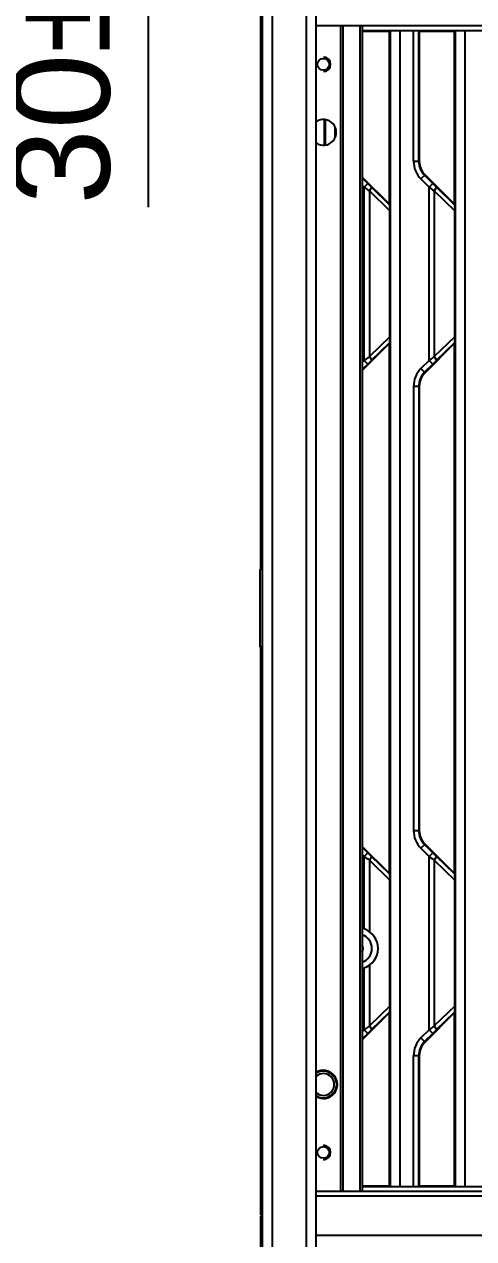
# Model space of a CAD drawing. Header units: millimetres. Extents: x -3132 to 28633, y 682 to 5849.
# Drawn here: x 3231.6 to 3324.1, y 2071.5 to 2321.5 of the extents above; entities that cross this region are included whole.
import ezdxf

# ---------------------------------------------------------------- set-up
doc = ezdxf.new("R2010")
doc.units = ezdxf.units.MM
doc.styles.get("Standard").update_dxf_attribs({"font": 'arial.ttf'})
doc.dimstyles.new('ISO_25-10', dxfattribs={"dimtxt": 20, "dimasz": 20, "dimexe": 0.3, "dimexo": 0.3, "dimgap": 2, "dimtad": 1, "dimrnd": 0.0001, "dimdsep": 46, "dimtxsty": 'Standard', "dimblk": 'CLOSEDBLANK', "dimcen": 0.1, "dimclrd": 256, "dimclre": 256, "dimclrt": 256, "dimadec": 0, "dimazin": 2, "dimtm": 1e-09, "dimtfac": 1, "dimtofl": 0, "dimtmove": 0, "dimatfit": 3, "dimldrblk": 'CLOSEDBLANK', "dimfxl": 1, "dimtolj": 1, "dimarcsym": 0})

# ---------------------------------------------------------------- blocks, each defined once
blk = doc.blocks.new('_ClosedBlank')
at = {"color": 0, "linetype": 'ByBlock', "lineweight": -2}
for p, q in [((-1, 0.167), (0, 0)), ((-1, 0.167), (-1, -0.167)), ((0, 0), (-1, -0.167))]:
    blk.add_line(p, q, dxfattribs=at)
blk = doc.blocks.new('*D200')
at = {"lineweight": -2, "transparency": 16777216}
for p, q in [((3257.12, 2596.26), (3257.12, 2616.26)), ((3279.85, 2576.26), (3256.82, 2576.26)), ((3309.85, 2546.26), (3256.82, 2546.26)), ((3257.12, 2526.26), (3257.12, 2283.86))]:
    blk.add_line(p, q, dxfattribs=at)
at = {"layer": 'Defpoints', "color": 0, "transparency": 16777216}
for p in [(3280.15, 2576.26), (3257.12, 2546.26), (3310.15, 2546.26)]:
    blk.add_point(p, dxfattribs=at)
at = {"lineweight": -2, "transparency": 16777216, "xscale": 20, "yscale": 20, "zscale": 20}
for p, rotation in [((3257.12, 2576.26), 270), ((3257.12, 2546.26), 90)]:
    blk.add_blockref('_ClosedBlank', p, dxfattribs=dict(at, rotation=rotation))
at = {"transparency": 16777216, "insert": (3242.18, 2395.06), "char_height": 20, "attachment_point": 5, "rotation": 90}
blk.add_mtext('\\A1;30±0.2 [1 1/8"±0"]', dxfattribs=at)

msp = doc.modelspace()

# ---------------------------------------------------------------- linework, layer by layer
at = {"linetype": 'Continuous'}
for p, q in [((3280.654, 1864.759), (3280.654, 2537.759)), ((3282.654, 1864.759), (3282.654, 2537.759)), ((3289.654, 1864.759), (3289.654, 2537.759)), ((3291.654, 1864.759), (3291.654, 2537.759)), ((3280.254, 2209.259), (3280.254, 2326.159)), ((3280.523, 2319.988), (3280.654, 2320.119)), ((3291.654, 2321.259), (3460.154, 2321.259)), ((3296.654, 2321.259), (3296.654, 2081.259)), ((3297.154, 2321.259), (3297.154, 2081.259)), ((3300.654, 2321.259), (3300.654, 2081.259)), ((3301.154, 2321.259), (3301.154, 2081.259)), ((3301.154, 2320.259), (3330.398, 2320.259)), ((3301.154, 2320.127), (3306.764, 2320.127)), ((3306.764, 2320.127), (3306.895, 2320.258)), ((3306.764, 2284.46), (3306.764, 2320.127)), ((3306.91, 2320.259), (3306.91, 2082.238)), ((3308.903, 2320.259), (3308.903, 2082.259)), ((3311.72, 2293.343), (3311.72, 2320.259)), ((3312.773, 2293.343), (3312.775, 2320.266)), ((3312.908, 2320.127), (3312.781, 2320.259)), ((3312.908, 2320.127), (3312.908, 2293.343)), ((3312.908, 2320.127), (3320.134, 2320.127)), ((3320.134, 2320.127), (3320.265, 2320.258)), ((3320.134, 2284.46), (3320.134, 2320.127)), ((3320.28, 2320.259), (3320.28, 2082.238)), ((3322.273, 2320.259), (3322.273, 2082.259)), ((3280.474, 2318.99), (3280.474, 2314.888)), ((3280.654, 2318.99), (3280.474, 2318.99)), ((3280.523, 2319.988), (3280.654, 2319.988)), ((3280.474, 2314.888), (3280.654, 2314.888)), ((3280.523, 2313.889), (3280.654, 2313.759)), ((3280.654, 2313.889), (3280.523, 2313.889)), ((3280.474, 2308.388), (3280.474, 2304.286)), ((3280.654, 2308.388), (3280.474, 2308.388)), ((3280.523, 2309.387), (3280.654, 2309.517)), ((3280.523, 2309.387), (3280.654, 2309.387)), ((3280.474, 2304.286), (3280.654, 2304.286)), ((3280.523, 2303.287), (3280.654, 2303.157)), ((3280.654, 2303.287), (3280.523, 2303.287)), ((3293.394, 2296.633), (3293.394, 2301.884)), ((3293.54, 2301.869), (3293.54, 2296.649)), ((3295.533, 2300.362), (3295.533, 2298.156)), ((3280.523, 2297.387), (3280.654, 2297.517)), ((3280.474, 2296.388), (3280.474, 2238.719)), ((3280.654, 2296.388), (3280.474, 2296.388)), ((3280.523, 2297.387), (3280.654, 2297.387)), ((3311.72, 2293.343), (3312.908, 2293.343)), ((3306.764, 2284.46), (3301.154, 2290.07)), ((3314.079, 2290.514), (3313.239, 2289.674)), ((3315.672, 2288.732), (3313.984, 2290.419)), ((3320.134, 2284.46), (3314.079, 2290.514)), ((3302.302, 2288.732), (3301.154, 2289.88)), ((3301.154, 2288.39), (3301.557, 2287.987)), ((3301.557, 2287.987), (3302.302, 2288.732)), ((3301.557, 2252.318), (3301.557, 2287.987)), ((3303.088, 2287.959), (3302.626, 2287.214)), ((3306.799, 2284.376), (3303.088, 2287.959)), ((3313.239, 2289.674), (3314.927, 2287.987)), ((3314.927, 2287.987), (3315.672, 2288.732)), ((3314.927, 2252.318), (3314.927, 2287.987)), ((3316.458, 2287.959), (3315.996, 2287.214)), ((3320.169, 2284.376), (3316.458, 2287.959)), ((3302.626, 2287.214), (3302.626, 2253.091)), ((3302.626, 2287.214), (3306.867, 2283.118)), ((3315.996, 2287.214), (3315.996, 2253.091)), ((3315.996, 2287.214), (3320.237, 2283.118)), ((3306.799, 2284.376), (3306.764, 2284.46)), ((3306.799, 2284.376), (3306.867, 2283.118)), ((3306.867, 2257.187), (3306.867, 2283.118)), ((3320.169, 2284.376), (3320.134, 2284.46)), ((3320.169, 2284.376), (3320.237, 2283.118)), ((3320.237, 2257.187), (3320.237, 2283.118)), ((3301.154, 2250.235), (3306.764, 2255.845)), ((3306.867, 2257.187), (3302.626, 2253.091)), ((3303.088, 2252.346), (3306.799, 2255.929)), ((3306.764, 2146.673), (3306.764, 2255.845)), ((3306.867, 2257.187), (3306.799, 2255.929)), ((3314.079, 2249.79), (3320.134, 2255.845)), ((3320.237, 2257.187), (3315.996, 2253.091)), ((3316.458, 2252.346), (3320.169, 2255.929)), ((3320.169, 2255.929), (3320.134, 2255.845)), ((3320.134, 2146.673), (3320.134, 2255.845)), ((3320.237, 2257.187), (3320.169, 2255.929)), ((3302.626, 2253.091), (3303.088, 2252.346)), ((3315.996, 2253.091), (3316.458, 2252.346)), ((3301.557, 2252.318), (3301.154, 2251.915)), ((3302.302, 2251.573), (3301.154, 2250.425)), ((3302.302, 2251.573), (3301.557, 2252.318)), ((3314.927, 2252.318), (3313.239, 2250.63)), ((3313.239, 2250.63), (3314.079, 2249.79)), ((3315.672, 2251.573), (3313.984, 2249.885)), ((3315.672, 2251.573), (3314.927, 2252.318)), ((3311.72, 2246.962), (3311.72, 2155.556)), ((3312.908, 2246.962), (3311.72, 2246.962)), ((3312.773, 2246.962), (3312.773, 2155.556)), ((3312.908, 2246.962), (3312.908, 2155.556)), ((3280.474, 2238.719), (3280.654, 2238.719)), ((3280.523, 2237.72), (3280.654, 2237.59)), ((3280.654, 2237.72), (3280.523, 2237.72)), ((3280.154, 2193.259), (3280.154, 2209.259)), ((3280.654, 2209.259), (3280.154, 2209.259)), ((3280.654, 2193.259), (3280.154, 2193.259)), ((3280.254, 2076.359), (3280.254, 2193.259)), ((3280.474, 2163.801), (3280.474, 2106.13)), ((3280.654, 2163.801), (3280.474, 2163.801)), ((3280.523, 2164.8), (3280.654, 2164.93)), ((3280.523, 2164.8), (3280.654, 2164.8)), ((3311.72, 2155.556), (3312.908, 2155.556)), ((3314.079, 2152.727), (3313.239, 2151.887)), ((3313.984, 2152.632), (3315.672, 2150.945)), ((3320.134, 2146.673), (3314.079, 2152.727)), ((3306.764, 2146.673), (3301.154, 2152.283)), ((3301.154, 2152.093), (3302.302, 2150.945)), ((3301.154, 2150.603), (3301.557, 2150.2)), ((3301.557, 2150.2), (3302.302, 2150.945)), ((3301.557, 2135.27), (3301.557, 2150.2)), ((3303.088, 2150.172), (3302.626, 2149.426)), ((3306.799, 2146.589), (3303.088, 2150.172)), ((3313.239, 2151.887), (3314.927, 2150.2)), ((3314.927, 2150.2), (3315.672, 2150.945)), ((3314.927, 2114.531), (3314.927, 2150.2)), ((3316.458, 2150.172), (3315.996, 2149.426)), ((3320.169, 2146.589), (3316.458, 2150.172)), ((3302.626, 2149.426), (3302.626, 2134.716)), ((3302.626, 2149.426), (3306.867, 2145.331)), ((3315.996, 2149.426), (3315.996, 2115.304)), ((3315.996, 2149.426), (3320.237, 2145.331)), ((3306.799, 2146.589), (3306.764, 2146.673)), ((3306.799, 2146.589), (3306.867, 2145.331)), ((3306.867, 2119.4), (3306.867, 2145.331)), ((3320.169, 2146.589), (3320.134, 2146.673)), ((3320.169, 2146.589), (3320.237, 2145.331)), ((3320.237, 2119.4), (3320.237, 2145.331)), ((3302.626, 2127.802), (3302.626, 2115.304)), ((3301.557, 2114.531), (3301.557, 2127.247)), ((3301.154, 2112.448), (3306.764, 2118.058)), ((3306.867, 2119.4), (3302.626, 2115.304)), ((3303.088, 2114.559), (3306.799, 2118.142)), ((3306.799, 2118.142), (3306.764, 2118.058)), ((3306.764, 2082.391), (3306.764, 2118.058)), ((3306.867, 2119.4), (3306.799, 2118.142)), ((3314.079, 2112.003), (3320.134, 2118.058)), ((3320.237, 2119.4), (3315.996, 2115.304)), ((3316.458, 2114.559), (3320.169, 2118.142)), ((3320.169, 2118.142), (3320.134, 2118.058)), ((3320.134, 2082.391), (3320.134, 2118.058)), ((3320.237, 2119.4), (3320.169, 2118.142)), ((3302.626, 2115.304), (3303.088, 2114.559)), ((3315.996, 2115.304), (3316.458, 2114.559)), ((3301.557, 2114.531), (3301.154, 2114.128)), ((3301.154, 2112.638), (3302.302, 2113.786)), ((3302.302, 2113.786), (3301.557, 2114.531)), ((3314.927, 2114.531), (3313.239, 2112.843)), ((3313.239, 2112.843), (3314.079, 2112.003)), ((3313.984, 2112.098), (3315.672, 2113.786)), ((3315.672, 2113.786), (3314.927, 2114.531)), ((3311.72, 2082.259), (3311.72, 2109.175)), ((3312.908, 2109.175), (3311.72, 2109.175)), ((3312.773, 2082.257), (3312.773, 2109.175)), ((3312.908, 2109.175), (3312.908, 2082.391)), ((3280.474, 2106.13), (3280.654, 2106.13)), ((3280.523, 2105.131), (3280.654, 2105.001)), ((3280.654, 2105.131), (3280.523, 2105.131)), ((3280.474, 2098.232), (3280.474, 2094.13)), ((3280.654, 2098.232), (3280.474, 2098.232)), ((3280.523, 2099.23), (3280.654, 2099.361)), ((3280.523, 2099.23), (3280.654, 2099.23)), ((3280.474, 2094.13), (3280.654, 2094.13)), ((3280.523, 2093.131), (3280.654, 2093.001)), ((3280.654, 2093.131), (3280.523, 2093.131)), ((3280.474, 2087.63), (3280.474, 2083.528)), ((3280.654, 2087.63), (3280.474, 2087.63)), ((3280.523, 2088.629), (3280.654, 2088.759)), ((3280.523, 2088.629), (3280.654, 2088.629)), ((3280.474, 2083.528), (3280.654, 2083.528)), ((3280.523, 2082.529), (3280.654, 2082.399)), ((3280.654, 2082.529), (3280.523, 2082.529)), ((3460.154, 2081.259), (3291.654, 2081.259)), ((3460.154, 2080.259), (3291.654, 2080.259)), ((3301.154, 2082.391), (3306.764, 2082.391)), ((3301.154, 2082.259), (3330.398, 2082.259)), ((3306.764, 2082.391), (3306.892, 2082.259)), ((3312.908, 2082.391), (3312.773, 2082.257)), ((3312.908, 2082.391), (3320.134, 2082.391)), ((3320.134, 2082.391), (3320.262, 2082.259)), ((3280.254, 2076.359), (3280.654, 2076.759)), ((3280.654, 2076.359), (3280.254, 2076.359)), ((3280.654, 2075.759), (3280.254, 2076.159)), ((3280.254, 1959.259), (3280.254, 2076.159)), ((3280.254, 2076.159), (3280.654, 2076.159)), ((3291.654, 2072.259), (3460.154, 2072.259))]:
    msp.add_line(p, q, dxfattribs=at)
for points in [[(3301.557, 2287.987), (3301.919, 2287.722), (3302.276, 2287.464), (3302.626, 2287.214)], [(3303.088, 2287.959), (3302.834, 2288.206), (3302.571, 2288.464), (3302.302, 2288.732)], [(3314.927, 2287.987), (3315.289, 2287.722), (3315.646, 2287.464), (3315.996, 2287.214)], [(3316.458, 2287.959), (3316.204, 2288.206), (3315.941, 2288.464), (3315.672, 2288.732)], [(3302.626, 2253.091), (3302.276, 2252.841), (3301.919, 2252.583), (3301.557, 2252.318)], [(3315.996, 2253.091), (3315.646, 2252.841), (3315.289, 2252.583), (3314.927, 2252.318)], [(3302.302, 2251.573), (3302.572, 2251.841), (3302.834, 2252.099), (3303.088, 2252.346)], [(3315.672, 2251.573), (3315.942, 2251.841), (3316.204, 2252.099), (3316.458, 2252.346)], [(3301.557, 2150.2), (3301.919, 2149.935), (3302.276, 2149.677), (3302.626, 2149.426)], [(3303.088, 2150.172), (3302.834, 2150.419), (3302.571, 2150.677), (3302.302, 2150.945)], [(3314.927, 2150.2), (3315.289, 2149.935), (3315.646, 2149.677), (3315.996, 2149.426)], [(3316.458, 2150.172), (3316.204, 2150.419), (3315.941, 2150.677), (3315.672, 2150.945)], [(3302.626, 2115.304), (3302.276, 2115.054), (3301.919, 2114.796), (3301.557, 2114.531)], [(3315.996, 2115.304), (3315.646, 2115.054), (3315.289, 2114.796), (3314.927, 2114.531)], [(3302.302, 2113.786), (3302.571, 2114.054), (3302.834, 2114.312), (3303.088, 2114.559)], [(3315.672, 2113.786), (3315.941, 2114.054), (3316.204, 2114.312), (3316.458, 2114.559)]]:
    msp.add_lwpolyline(points, dxfattribs=at)
for centre in [(3293.154, 2313.259), (3293.154, 2089.259)]:
    msp.add_circle(centre, 1.2, dxfattribs=at)
for centre, radius, start, end in [((3293.154, 2313.259), 1.5, 270, 90), ((3293.154, 2299.259), 2.65, 235.52562, 124.47438), ((3316.908, 2293.343), 5.188, 180.00001, 224.99999), ((3316.908, 2293.343), 4.134, 180.00001, 224.99999), ((3316.908, 2293.343), 4, 180, 225), ((3316.908, 2246.962), 5.188, 135, 179.99999), ((3316.908, 2246.962), 4.134, 135, 180), ((3316.908, 2246.962), 4, 135, 179.99999), ((3316.908, 2155.556), 5.188, 180.00001, 225), ((3316.908, 2155.556), 4.134, 180, 225), ((3316.908, 2155.556), 4, 180.00001, 225), ((3300.154, 2131.259), 4.25, 289.28236, 70.71764), ((3300.154, 2131.259), 3, 289.78652, 70.20612), ((3300.154, 2131.259), 1.2, 326.47816, 33.52199), ((3316.908, 2109.175), 5.188, 135.00003, 180), ((3316.908, 2109.175), 4.134, 135.00001, 179.99999), ((3316.908, 2109.175), 4, 135, 180), ((3293.154, 2103.259), 2.25, 227.97057, 132.02943), ((3293.154, 2103.259), 2.75, 236.81663, 123.18337), ((3293.154, 2103.259), 2.9, 238.85261, 121.14739), ((3293.154, 2089.259), 1.5, 270, 90)]:
    msp.add_arc(centre, radius, start, end, dxfattribs=at)
for centre, start_param, end_param in [((3280.526, 2318.99), 0.0523599, 1.5707963), ((3280.526, 2314.888), -4.712389, -3.1939525), ((3280.526, 2308.388), 0.0523599, 1.5707963), ((3280.526, 2304.286), -4.712389, -3.1939525), ((3280.526, 2296.388), 0.0523599, 1.5707963), ((3280.526, 2238.719), -4.712389, -3.1939525), ((3280.526, 2163.801), 0.0523599, 1.5707963), ((3280.526, 2106.13), -4.712389, -3.1939525), ((3280.526, 2098.232), 0.0523599, 1.5707963), ((3280.526, 2094.13), -4.712389, -3.1939525), ((3280.526, 2087.63), 0.0523599, 1.5707963), ((3280.526, 2083.528), -4.712389, -3.1939525)]:
    msp.add_ellipse(centre, major_axis=(0, 1), ratio=0.0524078, start_param=start_param, end_param=end_param, dxfattribs=at)

# ---------------------------------------------------------------- dimensions: what is measured, and where the dimension line sits
dim = msp.add_linear_dim(base=(3257.124, 2546.259), p1=(3280.154, 2576.259), p2=(3310.154, 2546.259), angle=90, dimstyle='ISO_25-10', override={"dimtol": 1, "dimtp": 0.2, "dimtm": 0.2})
dim.commit()
dim.dimension.update_dxf_attribs({"geometry": '*D200', "text_midpoint": (3242.177, 2395.057)})

doc.saveas('drawing.dxf')
